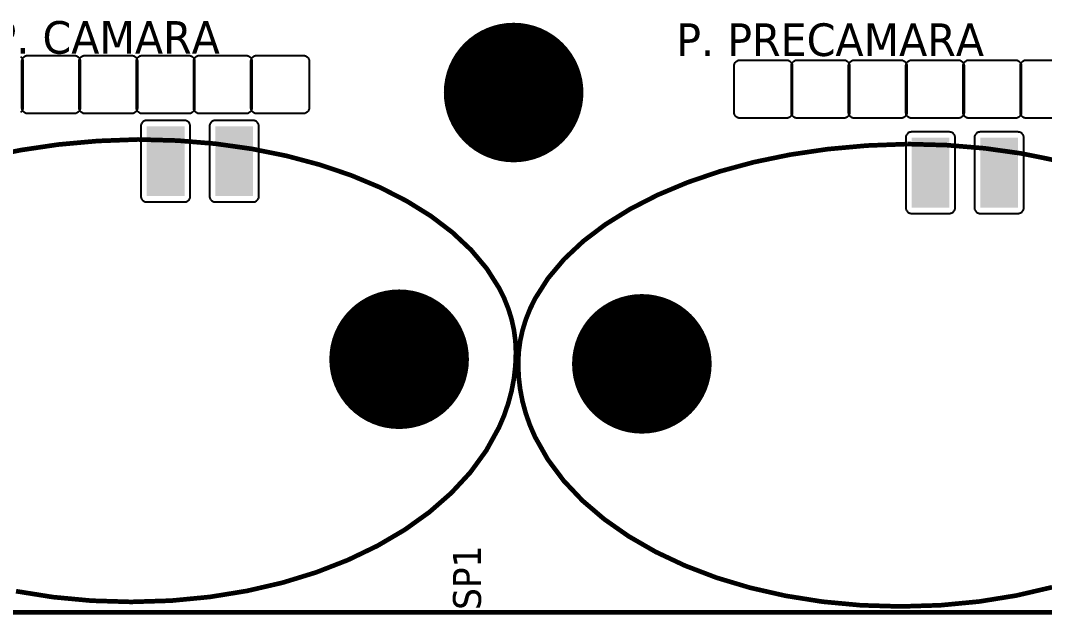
# Model space of a CAD drawing. Header units: millimetres. Extents: x 123.5 to 144.3, y 105.4 to 121.6.
# Drawn here: x 130.969 to 134.138, y 111.105 to 112.944 of the extents above; entities that cross this region are included whole.
import ezdxf

# ---------------------------------------------------------------- set-up
doc = ezdxf.new("R2010")
doc.units = ezdxf.units.MM
doc.layers.add('DESC', color=250, linetype='Continuous')
doc.styles.get("Standard").update_dxf_attribs({"font": 'tahoma.ttf'})

# ---------------------------------------------------------------- blocks, each defined once
blk = doc.blocks.new('RPAD')
blk.add_trace([(-0.5, -0.5), (-0.5, 0.5), (0.5, -0.5), (0.5, 0.5)])
blk = doc.blocks.new('EPAD')
at = {"const_width": 0.5}
blk.add_lwpolyline([(-0.25, 0, 1), (0.25, 0, 1)], format="xyb", close=True, dxfattribs=at)
blk = doc.blocks.new('DIELEC-AUT006')
at = {"const_width": 0.012}
for points in [[(145.7768, 111.1683), (155.7749, 111.1683), (155.7749, 115.8809), (145.7768, 115.8809), (145.7768, 111.1683)], [(145.7768, 111.1683), (155.7749, 111.1683), (155.7749, 115.8809), (145.7768, 115.8809), (145.7768, 111.1683)], [(145.7768, 111.1683), (155.7749, 111.1683), (155.7749, 115.8809), (145.7768, 115.8809), (145.7768, 111.1683)], [(150.6371, 112.3878), (150.5323, 112.3839), (150.431, 112.3747), (150.3338, 112.3603), (150.2409, 112.3411)], [(150.3223, 111.2225), (150.4177, 111.2073), (150.5168, 111.198), (150.6193, 111.1949), (150.7225, 111.1981), (150.8222, 111.2077), (150.9181, 111.2233), (151.0098, 111.2445), (151.0967, 111.2712), (151.1785, 111.3031), (151.2546, 111.3397), (151.3247, 111.3809), (151.3882, 111.4264), (151.4447, 111.4758), (151.4938, 111.5288), (151.5349, 111.5852), (151.5677, 111.6447), (151.5809, 111.6755), (151.5917, 111.707), (151.6003, 111.739), (151.6065, 111.7717), (151.6102, 111.8049), (151.6115, 111.8386), (151.6102, 111.8673), (151.6065, 111.8957), (151.6005, 111.9235), (151.5921, 111.9509), (151.5814, 111.9777), (151.5685, 112.004), (151.5363, 112.0547), (151.4959, 112.1028), (151.4477, 112.1481), (151.3922, 112.1903), (151.3298, 112.229), (151.261, 112.2642), (151.1862, 112.2955), (151.1059, 112.3226), (151.0205, 112.3454), (150.9305, 112.3636), (150.8363, 112.3769), (150.7383, 112.385), (150.6371, 112.3878)], [(150.6371, 112.3878), (150.5323, 112.3839), (150.431, 112.3747), (150.3338, 112.3603), (150.2409, 112.3411)], [(150.3223, 111.2225), (150.4177, 111.2073), (150.5168, 111.198), (150.6193, 111.1949), (150.7225, 111.1981), (150.8222, 111.2077), (150.9181, 111.2233), (151.0098, 111.2445), (151.0967, 111.2712), (151.1785, 111.3031), (151.2546, 111.3397), (151.3247, 111.3809), (151.3882, 111.4264), (151.4447, 111.4758), (151.4938, 111.5288), (151.5349, 111.5852), (151.5677, 111.6447), (151.5809, 111.6755), (151.5917, 111.707), (151.6003, 111.739), (151.6065, 111.7717), (151.6102, 111.8049), (151.6115, 111.8386), (151.6102, 111.8673), (151.6065, 111.8957), (151.6005, 111.9235), (151.5921, 111.9509), (151.5814, 111.9777), (151.5685, 112.004), (151.5363, 112.0547), (151.4959, 112.1028), (151.4477, 112.1481), (151.3922, 112.1903), (151.3298, 112.229), (151.261, 112.2642), (151.1862, 112.2955), (151.1059, 112.3226), (151.0205, 112.3454), (150.9305, 112.3636), (150.8363, 112.3769), (150.7383, 112.385), (150.6371, 112.3878)], [(150.6371, 112.3878), (150.5323, 112.3839), (150.431, 112.3747), (150.3338, 112.3603), (150.2409, 112.3411)], [(150.3223, 111.2225), (150.4177, 111.2073), (150.5168, 111.198), (150.6193, 111.1949), (150.7225, 111.1981), (150.8222, 111.2077), (150.9181, 111.2233), (151.0098, 111.2445), (151.0967, 111.2712), (151.1785, 111.3031), (151.2546, 111.3397), (151.3247, 111.3809), (151.3882, 111.4264), (151.4447, 111.4758), (151.4938, 111.5288), (151.5349, 111.5852), (151.5677, 111.6447), (151.5809, 111.6755), (151.5917, 111.707), (151.6003, 111.739), (151.6065, 111.7717), (151.6102, 111.8049), (151.6115, 111.8386), (151.6102, 111.8673), (151.6065, 111.8957), (151.6005, 111.9235), (151.5921, 111.9509), (151.5814, 111.9777), (151.5685, 112.004), (151.5363, 112.0547), (151.4959, 112.1028), (151.4477, 112.1481), (151.3922, 112.1903), (151.3298, 112.229), (151.261, 112.2642), (151.1862, 112.2955), (151.1059, 112.3226), (151.0205, 112.3454), (150.9305, 112.3636), (150.8363, 112.3769), (150.7383, 112.385), (150.6371, 112.3878)], [(152.6213, 112.376), (152.5165, 112.3721), (152.4153, 112.3629), (152.318, 112.3485), (152.2251, 112.3293), (152.1371, 112.3054), (152.0544, 112.2772), (151.9774, 112.2449), (151.9066, 112.2086), (151.8425, 112.1688), (151.7854, 112.1256), (151.736, 112.0792), (151.6945, 112.0299), (151.6614, 111.978), (151.6482, 111.9512), (151.6372, 111.9238), (151.6286, 111.8958), (151.6224, 111.8674), (151.6186, 111.8384), (151.6174, 111.809), (151.6186, 111.7763), (151.6224, 111.744), (151.6285, 111.7122), (151.637, 111.6811), (151.6478, 111.6505), (151.6608, 111.6205), (151.6935, 111.5627), (151.7344, 111.5078), (151.7831, 111.4562), (151.8393, 111.4082), (151.9025, 111.364), (151.9721, 111.3239), (152.0478, 111.2883), (152.129, 111.2573), (152.2155, 111.2314), (152.3066, 111.2107), (152.4019, 111.1955), (152.5011, 111.1862), (152.6036, 111.1831), (152.7067, 111.1863), (152.8065, 111.1959), (152.9024, 111.2114), (152.9941, 111.2327)], [(153.0048, 112.3336), (152.9148, 112.3518), (152.8205, 112.365), (152.7226, 112.3732), (152.6213, 112.376)], [(152.6213, 112.376), (152.5165, 112.3721), (152.4153, 112.3629), (152.318, 112.3485), (152.2251, 112.3293), (152.1371, 112.3054), (152.0544, 112.2772), (151.9774, 112.2449), (151.9066, 112.2086), (151.8425, 112.1688), (151.7854, 112.1256), (151.736, 112.0792), (151.6945, 112.0299), (151.6614, 111.978), (151.6482, 111.9512), (151.6372, 111.9238), (151.6286, 111.8958), (151.6224, 111.8674), (151.6186, 111.8384), (151.6174, 111.809), (151.6186, 111.7763), (151.6224, 111.744), (151.6285, 111.7122), (151.637, 111.6811), (151.6478, 111.6505), (151.6608, 111.6205), (151.6935, 111.5627), (151.7344, 111.5078), (151.7831, 111.4562), (151.8393, 111.4082), (151.9025, 111.364), (151.9721, 111.3239), (152.0478, 111.2883), (152.129, 111.2573), (152.2155, 111.2314), (152.3066, 111.2107), (152.4019, 111.1955), (152.5011, 111.1862), (152.6036, 111.1831), (152.7067, 111.1863), (152.8065, 111.1959), (152.9024, 111.2114), (152.9941, 111.2327)], [(153.0048, 112.3336), (152.9148, 112.3518), (152.8205, 112.365), (152.7226, 112.3732), (152.6213, 112.376)], [(152.6213, 112.376), (152.5165, 112.3721), (152.4153, 112.3629), (152.318, 112.3485), (152.2251, 112.3293), (152.1371, 112.3054), (152.0544, 112.2772), (151.9774, 112.2449), (151.9066, 112.2086), (151.8425, 112.1688), (151.7854, 112.1256), (151.736, 112.0792), (151.6945, 112.0299), (151.6614, 111.978), (151.6482, 111.9512), (151.6372, 111.9238), (151.6286, 111.8958), (151.6224, 111.8674), (151.6186, 111.8384), (151.6174, 111.809), (151.6186, 111.7763), (151.6224, 111.744), (151.6285, 111.7122), (151.637, 111.6811), (151.6478, 111.6505), (151.6608, 111.6205), (151.6935, 111.5627), (151.7344, 111.5078), (151.7831, 111.4562), (151.8393, 111.4082), (151.9025, 111.364), (151.9721, 111.3239), (152.0478, 111.2883), (152.129, 111.2573), (152.2155, 111.2314), (152.3066, 111.2107), (152.4019, 111.1955), (152.5011, 111.1862), (152.6036, 111.1831), (152.7067, 111.1863), (152.8065, 111.1959), (152.9024, 111.2114), (152.9941, 111.2327)], [(153.0048, 112.3336), (152.9148, 112.3518), (152.8205, 112.365), (152.7226, 112.3732), (152.6213, 112.376)]]:
    blk.add_lwpolyline(points, dxfattribs=at)
for points in [[(150.3335, 112.602), (150.3346, 112.6011), (150.3357, 112.6002), (150.3366, 112.5991), (150.3375, 112.598), (150.3382, 112.5967), (150.3389, 112.5954), (150.3394, 112.594), (150.3397, 112.5926), (150.3399, 112.5911), (150.34, 112.5895), (150.34, 112.4695), (150.3399, 112.468), (150.3397, 112.4665), (150.3394, 112.465), (150.3389, 112.4636), (150.3382, 112.4623), (150.3375, 112.4611), (150.3366, 112.4599), (150.3357, 112.4589), (150.3346, 112.4579), (150.3335, 112.457)], [(153.0475, 112.4427), (152.9275, 112.4427), (152.9259, 112.4428), (152.9244, 112.443), (152.9229, 112.4434), (152.9215, 112.4439), (152.9202, 112.4445), (152.919, 112.4452), (152.9178, 112.4461), (152.9168, 112.447), (152.9158, 112.4481), (152.915, 112.4493), (152.9142, 112.4505), (152.9136, 112.4518), (152.9131, 112.4532), (152.9128, 112.4546), (152.9125, 112.4562), (152.9125, 112.4577), (152.9125, 112.5777), (152.9125, 112.5793), (152.9128, 112.5808), (152.9131, 112.5822), (152.9136, 112.5836), (152.9142, 112.5849), (152.915, 112.5862), (152.9158, 112.5873), (152.9168, 112.5884), (152.9178, 112.5893), (152.919, 112.5902), (152.9202, 112.5909), (152.9215, 112.5916), (152.9229, 112.592), (152.9244, 112.5924), (152.9259, 112.5926), (152.9275, 112.5927), (153.0475, 112.5927)]]:
    blk.add_lwpolyline(points)
for points in [[(150.4726, 112.4545), (150.3526, 112.4545), (150.3511, 112.4546), (150.3496, 112.4548), (150.3481, 112.4552), (150.3467, 112.4557), (150.3454, 112.4563), (150.3442, 112.457), (150.343, 112.4579), (150.342, 112.4589), (150.341, 112.4599), (150.3402, 112.4611), (150.3394, 112.4623), (150.3388, 112.4636), (150.3383, 112.465), (150.3379, 112.4665), (150.3377, 112.468), (150.3376, 112.4695), (150.3376, 112.5895), (150.3377, 112.5911), (150.3379, 112.5926), (150.3383, 112.594), (150.3388, 112.5954), (150.3394, 112.5967), (150.3402, 112.598), (150.341, 112.5991), (150.342, 112.6002), (150.343, 112.6011), (150.3442, 112.602), (150.3454, 112.6027), (150.3467, 112.6034), (150.3481, 112.6039), (150.3496, 112.6042), (150.3511, 112.6044), (150.3526, 112.6045), (150.4726, 112.6045), (150.4742, 112.6044), (150.4757, 112.6042), (150.4772, 112.6039), (150.4786, 112.6034), (150.4799, 112.6027), (150.4811, 112.602), (150.4823, 112.6011), (150.4833, 112.6002), (150.4843, 112.5991), (150.4851, 112.598), (150.4859, 112.5967), (150.4865, 112.5954), (150.487, 112.594), (150.4874, 112.5926), (150.4876, 112.5911), (150.4876, 112.5895), (150.4876, 112.4695), (150.4876, 112.468), (150.4874, 112.4665), (150.487, 112.465), (150.4865, 112.4636), (150.4859, 112.4623), (150.4851, 112.4611), (150.4843, 112.4599), (150.4833, 112.4589), (150.4823, 112.4579), (150.4811, 112.457), (150.4799, 112.4563), (150.4786, 112.4557), (150.4772, 112.4552), (150.4757, 112.4548), (150.4742, 112.4546), (150.4726, 112.4545)], [(150.6203, 112.4545), (150.5003, 112.4545), (150.4987, 112.4546), (150.4972, 112.4548), (150.4958, 112.4552), (150.4944, 112.4557), (150.4931, 112.4563), (150.4918, 112.457), (150.4907, 112.4579), (150.4896, 112.4589), (150.4887, 112.4599), (150.4878, 112.4611), (150.4871, 112.4623), (150.4864, 112.4636), (150.4859, 112.465), (150.4856, 112.4665), (150.4854, 112.468), (150.4853, 112.4695), (150.4853, 112.5895), (150.4854, 112.5911), (150.4856, 112.5926), (150.4859, 112.594), (150.4864, 112.5954), (150.4871, 112.5967), (150.4878, 112.598), (150.4887, 112.5991), (150.4896, 112.6002), (150.4907, 112.6011), (150.4918, 112.602), (150.4931, 112.6027), (150.4944, 112.6034), (150.4958, 112.6039), (150.4972, 112.6042), (150.4987, 112.6044), (150.5003, 112.6045), (150.6203, 112.6045), (150.6218, 112.6044), (150.6234, 112.6042), (150.6248, 112.6039), (150.6262, 112.6034), (150.6275, 112.6027), (150.6287, 112.602), (150.6299, 112.6011), (150.631, 112.6002), (150.6319, 112.5991), (150.6328, 112.598), (150.6335, 112.5967), (150.6341, 112.5954), (150.6346, 112.594), (150.635, 112.5926), (150.6352, 112.5911), (150.6353, 112.5895), (150.6353, 112.4695), (150.6352, 112.468), (150.635, 112.4665), (150.6346, 112.465), (150.6341, 112.4636), (150.6335, 112.4623), (150.6328, 112.4611), (150.6319, 112.4599), (150.631, 112.4589), (150.6299, 112.4579), (150.6287, 112.457), (150.6275, 112.4563), (150.6262, 112.4557), (150.6248, 112.4552), (150.6234, 112.4548), (150.6218, 112.4546), (150.6203, 112.4545)], [(150.7679, 112.4545), (150.6479, 112.4545), (150.6464, 112.4546), (150.6449, 112.4548), (150.6434, 112.4552), (150.642, 112.4557), (150.6407, 112.4563), (150.6395, 112.457), (150.6383, 112.4579), (150.6373, 112.4589), (150.6363, 112.4599), (150.6354, 112.4611), (150.6347, 112.4623), (150.6341, 112.4636), (150.6336, 112.465), (150.6332, 112.4665), (150.633, 112.468), (150.6329, 112.4695), (150.6329, 112.5895), (150.633, 112.5911), (150.6332, 112.5926), (150.6336, 112.594), (150.6341, 112.5954), (150.6347, 112.5967), (150.6354, 112.598), (150.6363, 112.5991), (150.6373, 112.6002), (150.6383, 112.6011), (150.6395, 112.602), (150.6407, 112.6027), (150.642, 112.6034), (150.6434, 112.6039), (150.6449, 112.6042), (150.6464, 112.6044), (150.6479, 112.6045), (150.7679, 112.6045), (150.7695, 112.6044), (150.771, 112.6042), (150.7724, 112.6039), (150.7738, 112.6034), (150.7751, 112.6027), (150.7764, 112.602), (150.7775, 112.6011), (150.7786, 112.6002), (150.7795, 112.5991), (150.7804, 112.598), (150.7811, 112.5967), (150.7818, 112.5954), (150.7823, 112.594), (150.7826, 112.5926), (150.7828, 112.5911), (150.7829, 112.5895), (150.7829, 112.4695), (150.7828, 112.468), (150.7826, 112.4665), (150.7823, 112.465), (150.7818, 112.4636), (150.7811, 112.4623), (150.7804, 112.4611), (150.7795, 112.4599), (150.7786, 112.4589), (150.7775, 112.4579), (150.7764, 112.457), (150.7751, 112.4563), (150.7738, 112.4557), (150.7724, 112.4552), (150.771, 112.4548), (150.7695, 112.4546), (150.7679, 112.4545)], [(150.9156, 112.4545), (150.7956, 112.4545), (150.794, 112.4546), (150.7925, 112.4548), (150.791, 112.4552), (150.7897, 112.4557), (150.7883, 112.4563), (150.7871, 112.457), (150.786, 112.4579), (150.7849, 112.4589), (150.7839, 112.4599), (150.7831, 112.4611), (150.7823, 112.4623), (150.7817, 112.4636), (150.7812, 112.465), (150.7809, 112.4665), (150.7806, 112.468), (150.7806, 112.4695), (150.7806, 112.5895), (150.7806, 112.5911), (150.7809, 112.5926), (150.7812, 112.594), (150.7817, 112.5954), (150.7823, 112.5967), (150.7831, 112.598), (150.7839, 112.5991), (150.7849, 112.6002), (150.786, 112.6011), (150.7871, 112.602), (150.7883, 112.6027), (150.7897, 112.6034), (150.791, 112.6039), (150.7925, 112.6042), (150.794, 112.6044), (150.7956, 112.6045), (150.9156, 112.6045), (150.9171, 112.6044), (150.9186, 112.6042), (150.9201, 112.6039), (150.9215, 112.6034), (150.9228, 112.6027), (150.924, 112.602), (150.9252, 112.6011), (150.9262, 112.6002), (150.9272, 112.5991), (150.928, 112.598), (150.9288, 112.5967), (150.9294, 112.5954), (150.9299, 112.594), (150.9303, 112.5926), (150.9305, 112.5911), (150.9306, 112.5895), (150.9306, 112.4695), (150.9305, 112.468), (150.9303, 112.4665), (150.9299, 112.465), (150.9294, 112.4636), (150.9288, 112.4623), (150.928, 112.4611), (150.9272, 112.4599), (150.9262, 112.4589), (150.9252, 112.4579), (150.924, 112.457), (150.9228, 112.4563), (150.9215, 112.4557), (150.9201, 112.4552), (150.9186, 112.4548), (150.9171, 112.4546), (150.9156, 112.4545)], [(151.0632, 112.4545), (150.9432, 112.4545), (150.9416, 112.4546), (150.9401, 112.4548), (150.9387, 112.4552), (150.9373, 112.4557), (150.936, 112.4563), (150.9347, 112.457), (150.9336, 112.4579), (150.9325, 112.4589), (150.9316, 112.4599), (150.9307, 112.4611), (150.93, 112.4623), (150.9294, 112.4636), (150.9289, 112.465), (150.9285, 112.4665), (150.9283, 112.468), (150.9282, 112.4695), (150.9282, 112.5895), (150.9283, 112.5911), (150.9285, 112.5926), (150.9289, 112.594), (150.9294, 112.5954), (150.93, 112.5967), (150.9307, 112.598), (150.9316, 112.5991), (150.9325, 112.6002), (150.9336, 112.6011), (150.9347, 112.602), (150.936, 112.6027), (150.9373, 112.6034), (150.9387, 112.6039), (150.9401, 112.6042), (150.9416, 112.6044), (150.9432, 112.6045), (151.0632, 112.6045), (151.0648, 112.6044), (151.0663, 112.6042), (151.0677, 112.6039), (151.0691, 112.6034), (151.0704, 112.6027), (151.0717, 112.602), (151.0728, 112.6011), (151.0739, 112.6002), (151.0748, 112.5991), (151.0757, 112.598), (151.0764, 112.5967), (151.077, 112.5954), (151.0775, 112.594), (151.0779, 112.5926), (151.0781, 112.5911), (151.0782, 112.5895), (151.0782, 112.4695), (151.0781, 112.468), (151.0779, 112.4665), (151.0775, 112.465), (151.077, 112.4636), (151.0764, 112.4623), (151.0757, 112.4611), (151.0748, 112.4599), (151.0739, 112.4589), (151.0728, 112.4579), (151.0717, 112.457), (151.0704, 112.4563), (151.0691, 112.4557), (151.0677, 112.4552), (151.0663, 112.4548), (151.0648, 112.4546), (151.0632, 112.4545)], [(152.3093, 112.4427), (152.1893, 112.4427), (152.1877, 112.4428), (152.1862, 112.443), (152.1847, 112.4434), (152.1834, 112.4439), (152.182, 112.4445), (152.1808, 112.4452), (152.1797, 112.4461), (152.1786, 112.447), (152.1776, 112.4481), (152.1768, 112.4493), (152.176, 112.4505), (152.1754, 112.4518), (152.1749, 112.4532), (152.1746, 112.4546), (152.1743, 112.4562), (152.1743, 112.4577), (152.1743, 112.5777), (152.1743, 112.5793), (152.1746, 112.5808), (152.1749, 112.5822), (152.1754, 112.5836), (152.176, 112.5849), (152.1768, 112.5862), (152.1776, 112.5873), (152.1786, 112.5884), (152.1797, 112.5893), (152.1808, 112.5902), (152.182, 112.5909), (152.1834, 112.5916), (152.1847, 112.592), (152.1862, 112.5924), (152.1877, 112.5926), (152.1893, 112.5927), (152.3093, 112.5927), (152.3108, 112.5926), (152.3123, 112.5924), (152.3138, 112.592), (152.3152, 112.5916), (152.3165, 112.5909), (152.3177, 112.5902), (152.3189, 112.5893), (152.3199, 112.5884), (152.3209, 112.5873), (152.3217, 112.5862), (152.3225, 112.5849), (152.3231, 112.5836), (152.3236, 112.5822), (152.324, 112.5808), (152.3242, 112.5793), (152.3243, 112.5777), (152.3243, 112.4577), (152.3242, 112.4562), (152.324, 112.4546), (152.3236, 112.4532), (152.3231, 112.4518), (152.3225, 112.4505), (152.3217, 112.4493), (152.3209, 112.4481), (152.3199, 112.447), (152.3189, 112.4461), (152.3177, 112.4452), (152.3165, 112.4445), (152.3152, 112.4439), (152.3138, 112.4434), (152.3123, 112.443), (152.3108, 112.4428), (152.3093, 112.4427)], [(152.4569, 112.4427), (152.3369, 112.4427), (152.3353, 112.4428), (152.3338, 112.443), (152.3324, 112.4434), (152.331, 112.4439), (152.3297, 112.4445), (152.3284, 112.4452), (152.3273, 112.4461), (152.3262, 112.447), (152.3253, 112.4481), (152.3244, 112.4493), (152.3237, 112.4505), (152.3231, 112.4518), (152.3226, 112.4532), (152.3222, 112.4546), (152.322, 112.4562), (152.3219, 112.4577), (152.3219, 112.5777), (152.322, 112.5793), (152.3222, 112.5808), (152.3226, 112.5822), (152.3231, 112.5836), (152.3237, 112.5849), (152.3244, 112.5862), (152.3253, 112.5873), (152.3262, 112.5884), (152.3273, 112.5893), (152.3284, 112.5902), (152.3297, 112.5909), (152.331, 112.5916), (152.3324, 112.592), (152.3338, 112.5924), (152.3353, 112.5926), (152.3369, 112.5927), (152.4569, 112.5927), (152.4585, 112.5926), (152.46, 112.5924), (152.4614, 112.592), (152.4628, 112.5916), (152.4641, 112.5909), (152.4654, 112.5902), (152.4665, 112.5893), (152.4676, 112.5884), (152.4685, 112.5873), (152.4694, 112.5862), (152.4701, 112.5849), (152.4707, 112.5836), (152.4712, 112.5822), (152.4716, 112.5808), (152.4718, 112.5793), (152.4719, 112.5777), (152.4719, 112.4577), (152.4718, 112.4562), (152.4716, 112.4546), (152.4712, 112.4532), (152.4707, 112.4518), (152.4701, 112.4505), (152.4694, 112.4493), (152.4685, 112.4481), (152.4676, 112.447), (152.4665, 112.4461), (152.4654, 112.4452), (152.4641, 112.4445), (152.4628, 112.4439), (152.4614, 112.4434), (152.46, 112.443), (152.4585, 112.4428), (152.4569, 112.4427)], [(152.6045, 112.4427), (152.4845, 112.4427), (152.483, 112.4428), (152.4815, 112.443), (152.48, 112.4434), (152.4786, 112.4439), (152.4773, 112.4445), (152.4761, 112.4452), (152.4749, 112.4461), (152.4739, 112.447), (152.4729, 112.4481), (152.4721, 112.4493), (152.4713, 112.4505), (152.4707, 112.4518), (152.4702, 112.4532), (152.4698, 112.4546), (152.4696, 112.4562), (152.4695, 112.4577), (152.4695, 112.5777), (152.4696, 112.5793), (152.4698, 112.5808), (152.4702, 112.5822), (152.4707, 112.5836), (152.4713, 112.5849), (152.4721, 112.5862), (152.4729, 112.5873), (152.4739, 112.5884), (152.4749, 112.5893), (152.4761, 112.5902), (152.4773, 112.5909), (152.4786, 112.5916), (152.48, 112.592), (152.4815, 112.5924), (152.483, 112.5926), (152.4845, 112.5927), (152.6045, 112.5927), (152.6061, 112.5926), (152.6076, 112.5924), (152.6091, 112.592), (152.6104, 112.5916), (152.6118, 112.5909), (152.613, 112.5902), (152.6141, 112.5893), (152.6152, 112.5884), (152.6162, 112.5873), (152.617, 112.5862), (152.6178, 112.5849), (152.6184, 112.5836), (152.6189, 112.5822), (152.6192, 112.5808), (152.6195, 112.5793), (152.6195, 112.5777), (152.6195, 112.4577), (152.6195, 112.4562), (152.6192, 112.4546), (152.6189, 112.4532), (152.6184, 112.4518), (152.6178, 112.4505), (152.617, 112.4493), (152.6162, 112.4481), (152.6152, 112.447), (152.6141, 112.4461), (152.613, 112.4452), (152.6118, 112.4445), (152.6104, 112.4439), (152.6091, 112.4434), (152.6076, 112.443), (152.6061, 112.4428), (152.6045, 112.4427)], [(152.7522, 112.4427), (152.6322, 112.4427), (152.6306, 112.4428), (152.6291, 112.443), (152.6277, 112.4434), (152.6263, 112.4439), (152.625, 112.4445), (152.6237, 112.4452), (152.6226, 112.4461), (152.6215, 112.447), (152.6206, 112.4481), (152.6197, 112.4493), (152.619, 112.4505), (152.6183, 112.4518), (152.6178, 112.4532), (152.6175, 112.4546), (152.6173, 112.4562), (152.6172, 112.4577), (152.6172, 112.5777), (152.6173, 112.5793), (152.6175, 112.5808), (152.6178, 112.5822), (152.6183, 112.5836), (152.619, 112.5849), (152.6197, 112.5862), (152.6206, 112.5873), (152.6215, 112.5884), (152.6226, 112.5893), (152.6237, 112.5902), (152.625, 112.5909), (152.6263, 112.5916), (152.6277, 112.592), (152.6291, 112.5924), (152.6306, 112.5926), (152.6322, 112.5927), (152.7522, 112.5927), (152.7537, 112.5926), (152.7552, 112.5924), (152.7567, 112.592), (152.7581, 112.5916), (152.7594, 112.5909), (152.7606, 112.5902), (152.7618, 112.5893), (152.7628, 112.5884), (152.7638, 112.5873), (152.7647, 112.5862), (152.7654, 112.5849), (152.766, 112.5836), (152.7665, 112.5822), (152.7669, 112.5808), (152.7671, 112.5793), (152.7672, 112.5777), (152.7672, 112.4577), (152.7671, 112.4562), (152.7669, 112.4546), (152.7665, 112.4532), (152.766, 112.4518), (152.7654, 112.4505), (152.7647, 112.4493), (152.7638, 112.4481), (152.7628, 112.447), (152.7618, 112.4461), (152.7606, 112.4452), (152.7594, 112.4445), (152.7581, 112.4439), (152.7567, 112.4434), (152.7552, 112.443), (152.7537, 112.4428), (152.7522, 112.4427)], [(152.8998, 112.4427), (152.7798, 112.4427), (152.7783, 112.4428), (152.7767, 112.443), (152.7753, 112.4434), (152.7739, 112.4439), (152.7726, 112.4445), (152.7714, 112.4452), (152.7702, 112.4461), (152.7692, 112.447), (152.7682, 112.4481), (152.7673, 112.4493), (152.7666, 112.4505), (152.766, 112.4518), (152.7655, 112.4532), (152.7651, 112.4546), (152.7649, 112.4562), (152.7648, 112.4577), (152.7648, 112.5777), (152.7649, 112.5793), (152.7651, 112.5808), (152.7655, 112.5822), (152.766, 112.5836), (152.7666, 112.5849), (152.7673, 112.5862), (152.7682, 112.5873), (152.7692, 112.5884), (152.7702, 112.5893), (152.7714, 112.5902), (152.7726, 112.5909), (152.7739, 112.5916), (152.7753, 112.592), (152.7767, 112.5924), (152.7783, 112.5926), (152.7798, 112.5927), (152.8998, 112.5927), (152.9014, 112.5926), (152.9029, 112.5924), (152.9043, 112.592), (152.9057, 112.5916), (152.907, 112.5909), (152.9083, 112.5902), (152.9094, 112.5893), (152.9105, 112.5884), (152.9114, 112.5873), (152.9123, 112.5862), (152.913, 112.5849), (152.9137, 112.5836), (152.9142, 112.5822), (152.9145, 112.5808), (152.9147, 112.5793), (152.9148, 112.5777), (152.9148, 112.4577), (152.9147, 112.4562), (152.9145, 112.4546), (152.9142, 112.4532), (152.9137, 112.4518), (152.913, 112.4505), (152.9123, 112.4493), (152.9114, 112.4481), (152.9105, 112.447), (152.9094, 112.4461), (152.9083, 112.4452), (152.907, 112.4445), (152.9057, 112.4439), (152.9043, 112.4434), (152.9029, 112.443), (152.9014, 112.4428), (152.8998, 112.4427)], [(150.7568, 112.4367), (150.6593, 112.4367), (150.6578, 112.4366), (150.6563, 112.4364), (150.6548, 112.436), (150.6534, 112.4355), (150.6521, 112.4349), (150.6509, 112.4342), (150.6497, 112.4333), (150.6487, 112.4323), (150.6477, 112.4313), (150.6469, 112.4301), (150.6461, 112.4289), (150.6455, 112.4276), (150.645, 112.4262), (150.6446, 112.4248), (150.6444, 112.4232), (150.6443, 112.4217), (150.6443, 112.2417), (150.6444, 112.2401), (150.6446, 112.2386), (150.645, 112.2372), (150.6455, 112.2358), (150.6461, 112.2345), (150.6469, 112.2332), (150.6477, 112.2321), (150.6487, 112.231), (150.6497, 112.2301), (150.6509, 112.2292), (150.6521, 112.2285), (150.6534, 112.2278), (150.6548, 112.2273), (150.6563, 112.227), (150.6578, 112.2268), (150.6593, 112.2267), (150.7568, 112.2267), (150.7584, 112.2268), (150.7599, 112.227), (150.7614, 112.2273), (150.7627, 112.2278), (150.7641, 112.2285), (150.7653, 112.2292), (150.7664, 112.2301), (150.7675, 112.231), (150.7685, 112.2321), (150.7693, 112.2332), (150.7701, 112.2345), (150.7707, 112.2358), (150.7712, 112.2372), (150.7715, 112.2386), (150.7718, 112.2401), (150.7718, 112.2417), (150.7718, 112.4217), (150.7718, 112.4232), (150.7715, 112.4248), (150.7712, 112.4262), (150.7707, 112.4276), (150.7701, 112.4289), (150.7693, 112.4301), (150.7685, 112.4313), (150.7675, 112.4323), (150.7664, 112.4333), (150.7653, 112.4342), (150.7641, 112.4349), (150.7627, 112.4355), (150.7614, 112.436), (150.7599, 112.4364), (150.7584, 112.4366), (150.7568, 112.4367)], [(150.9338, 112.4367), (150.8363, 112.4367), (150.8348, 112.4366), (150.8333, 112.4364), (150.8318, 112.436), (150.8304, 112.4355), (150.8291, 112.4349), (150.8279, 112.4342), (150.8267, 112.4333), (150.8257, 112.4323), (150.8247, 112.4313), (150.8239, 112.4301), (150.8231, 112.4289), (150.8225, 112.4276), (150.822, 112.4262), (150.8216, 112.4248), (150.8214, 112.4232), (150.8213, 112.4217), (150.8213, 112.2417), (150.8214, 112.2401), (150.8216, 112.2386), (150.822, 112.2372), (150.8225, 112.2358), (150.8231, 112.2345), (150.8239, 112.2332), (150.8247, 112.2321), (150.8257, 112.231), (150.8267, 112.2301), (150.8279, 112.2292), (150.8291, 112.2285), (150.8304, 112.2278), (150.8318, 112.2273), (150.8333, 112.227), (150.8348, 112.2268), (150.8363, 112.2267), (150.9338, 112.2267), (150.9354, 112.2268), (150.9369, 112.227), (150.9384, 112.2273), (150.9397, 112.2278), (150.9411, 112.2285), (150.9423, 112.2292), (150.9434, 112.2301), (150.9445, 112.231), (150.9455, 112.2321), (150.9463, 112.2332), (150.9471, 112.2345), (150.9477, 112.2358), (150.9482, 112.2372), (150.9485, 112.2386), (150.9488, 112.2401), (150.9488, 112.2417), (150.9488, 112.4217), (150.9488, 112.4232), (150.9485, 112.4248), (150.9482, 112.4262), (150.9477, 112.4276), (150.9471, 112.4289), (150.9463, 112.4301), (150.9455, 112.4313), (150.9445, 112.4323), (150.9434, 112.4333), (150.9423, 112.4342), (150.9411, 112.4349), (150.9397, 112.4355), (150.9384, 112.436), (150.9369, 112.4364), (150.9354, 112.4366), (150.9338, 112.4367)], [(152.7293, 112.4072), (152.6318, 112.4072), (152.6302, 112.4071), (152.6287, 112.4069), (152.6273, 112.4065), (152.6259, 112.406), (152.6246, 112.4054), (152.6233, 112.4046), (152.6222, 112.4038), (152.6211, 112.4028), (152.6202, 112.4018), (152.6193, 112.4006), (152.6186, 112.3994), (152.6179, 112.3981), (152.6174, 112.3967), (152.6171, 112.3952), (152.6169, 112.3937), (152.6168, 112.3922), (152.6168, 112.2122), (152.6169, 112.2106), (152.6171, 112.2091), (152.6174, 112.2076), (152.6179, 112.2063), (152.6186, 112.2049), (152.6193, 112.2037), (152.6202, 112.2026), (152.6211, 112.2015), (152.6222, 112.2005), (152.6233, 112.1997), (152.6246, 112.1989), (152.6259, 112.1983), (152.6273, 112.1978), (152.6287, 112.1975), (152.6302, 112.1972), (152.6318, 112.1972), (152.7293, 112.1972), (152.7308, 112.1972), (152.7323, 112.1975), (152.7338, 112.1978), (152.7352, 112.1983), (152.7365, 112.1989), (152.7377, 112.1997), (152.7389, 112.2005), (152.7399, 112.2015), (152.7409, 112.2026), (152.7418, 112.2037), (152.7425, 112.2049), (152.7431, 112.2063), (152.7436, 112.2076), (152.744, 112.2091), (152.7442, 112.2106), (152.7443, 112.2122), (152.7443, 112.3922), (152.7442, 112.3937), (152.744, 112.3952), (152.7436, 112.3967), (152.7431, 112.3981), (152.7425, 112.3994), (152.7418, 112.4006), (152.7409, 112.4018), (152.7399, 112.4028), (152.7389, 112.4038), (152.7377, 112.4046), (152.7365, 112.4054), (152.7352, 112.406), (152.7338, 112.4065), (152.7323, 112.4069), (152.7308, 112.4071), (152.7293, 112.4072)], [(152.9063, 112.4072), (152.8088, 112.4072), (152.8072, 112.4071), (152.8057, 112.4069), (152.8043, 112.4065), (152.8029, 112.406), (152.8016, 112.4054), (152.8003, 112.4046), (152.7992, 112.4038), (152.7981, 112.4028), (152.7972, 112.4018), (152.7963, 112.4006), (152.7956, 112.3994), (152.7949, 112.3981), (152.7944, 112.3967), (152.7941, 112.3952), (152.7939, 112.3937), (152.7938, 112.3922), (152.7938, 112.2122), (152.7939, 112.2106), (152.7941, 112.2091), (152.7944, 112.2076), (152.7949, 112.2063), (152.7956, 112.2049), (152.7963, 112.2037), (152.7972, 112.2026), (152.7981, 112.2015), (152.7992, 112.2005), (152.8003, 112.1997), (152.8016, 112.1989), (152.8029, 112.1983), (152.8043, 112.1978), (152.8057, 112.1975), (152.8072, 112.1972), (152.8088, 112.1972), (152.9063, 112.1972), (152.9078, 112.1972), (152.9093, 112.1975), (152.9108, 112.1978), (152.9122, 112.1983), (152.9135, 112.1989), (152.9147, 112.1997), (152.9159, 112.2005), (152.9169, 112.2015), (152.9179, 112.2026), (152.9188, 112.2037), (152.9195, 112.2049), (152.9201, 112.2063), (152.9206, 112.2076), (152.921, 112.2091), (152.9212, 112.2106), (152.9213, 112.2122), (152.9213, 112.3922), (152.9212, 112.3937), (152.921, 112.3952), (152.9206, 112.3967), (152.9201, 112.3981), (152.9195, 112.3994), (152.9188, 112.4006), (152.9179, 112.4018), (152.9169, 112.4028), (152.9159, 112.4038), (152.9147, 112.4046), (152.9135, 112.4054), (152.9122, 112.406), (152.9108, 112.4065), (152.9093, 112.4069), (152.9078, 112.4071), (152.9063, 112.4072)]]:
    blk.add_lwpolyline(points, close=True)
at = {"zscale": 1.5}
for name, p, xscale, yscale in [('EPAD', (151.6056, 112.5089), 0.36, 0.36), ('RPAD', (150.7081, 112.3317), 0.0975, 0.18), ('RPAD', (150.8851, 112.3317), 0.0975, 0.18), ('RPAD', (152.6805, 112.3022), 0.0975, 0.18), ('RPAD', (152.8575, 112.3022), 0.0975, 0.18), ('EPAD', (151.3103, 111.8209), 0.36, 0.36), ('EPAD', (151.9363, 111.809), 0.36, 0.36)]:
    blk.add_blockref(name, p, dxfattribs=dict(at, xscale=xscale, yscale=yscale))
at = {"width": 1.071429}
for s, p in [('P. CAMARA', (150.2591, 112.6092)), ('P. CAMARA', (150.2591, 112.6092)), ('P. CAMARA', (150.2591, 112.6092)), ('P. PRECAMARA', (152.0249, 112.6033)), ('P. PRECAMARA', (152.0249, 112.6033)), ('P. PRECAMARA', (152.0249, 112.6033))]:
    blk.add_text(s, height=0.084, dxfattribs=at).set_placement(p)
at = {"width": 1.041667}
blk.add_text('SP1', height=0.072, rotation=90, dxfattribs=at).set_placement((151.5213, 111.1743))
blk.add_text('SP1', height=0.072, rotation=90, dxfattribs=at).set_placement((151.5213, 111.1743))
blk.add_text('SP1', height=0.072, rotation=90, dxfattribs=at).set_placement((151.5213, 111.1743))

msp = doc.modelspace()

# ---------------------------------------------------------------- block references
at = {"layer": 'DESC', "xscale": 1.2, "yscale": 1.2, "zscale": 1.2}
msp.add_blockref('DIELEC-AUT006', (-49.4312, -22.2901), dxfattribs=at)

doc.saveas('drawing.dxf')
